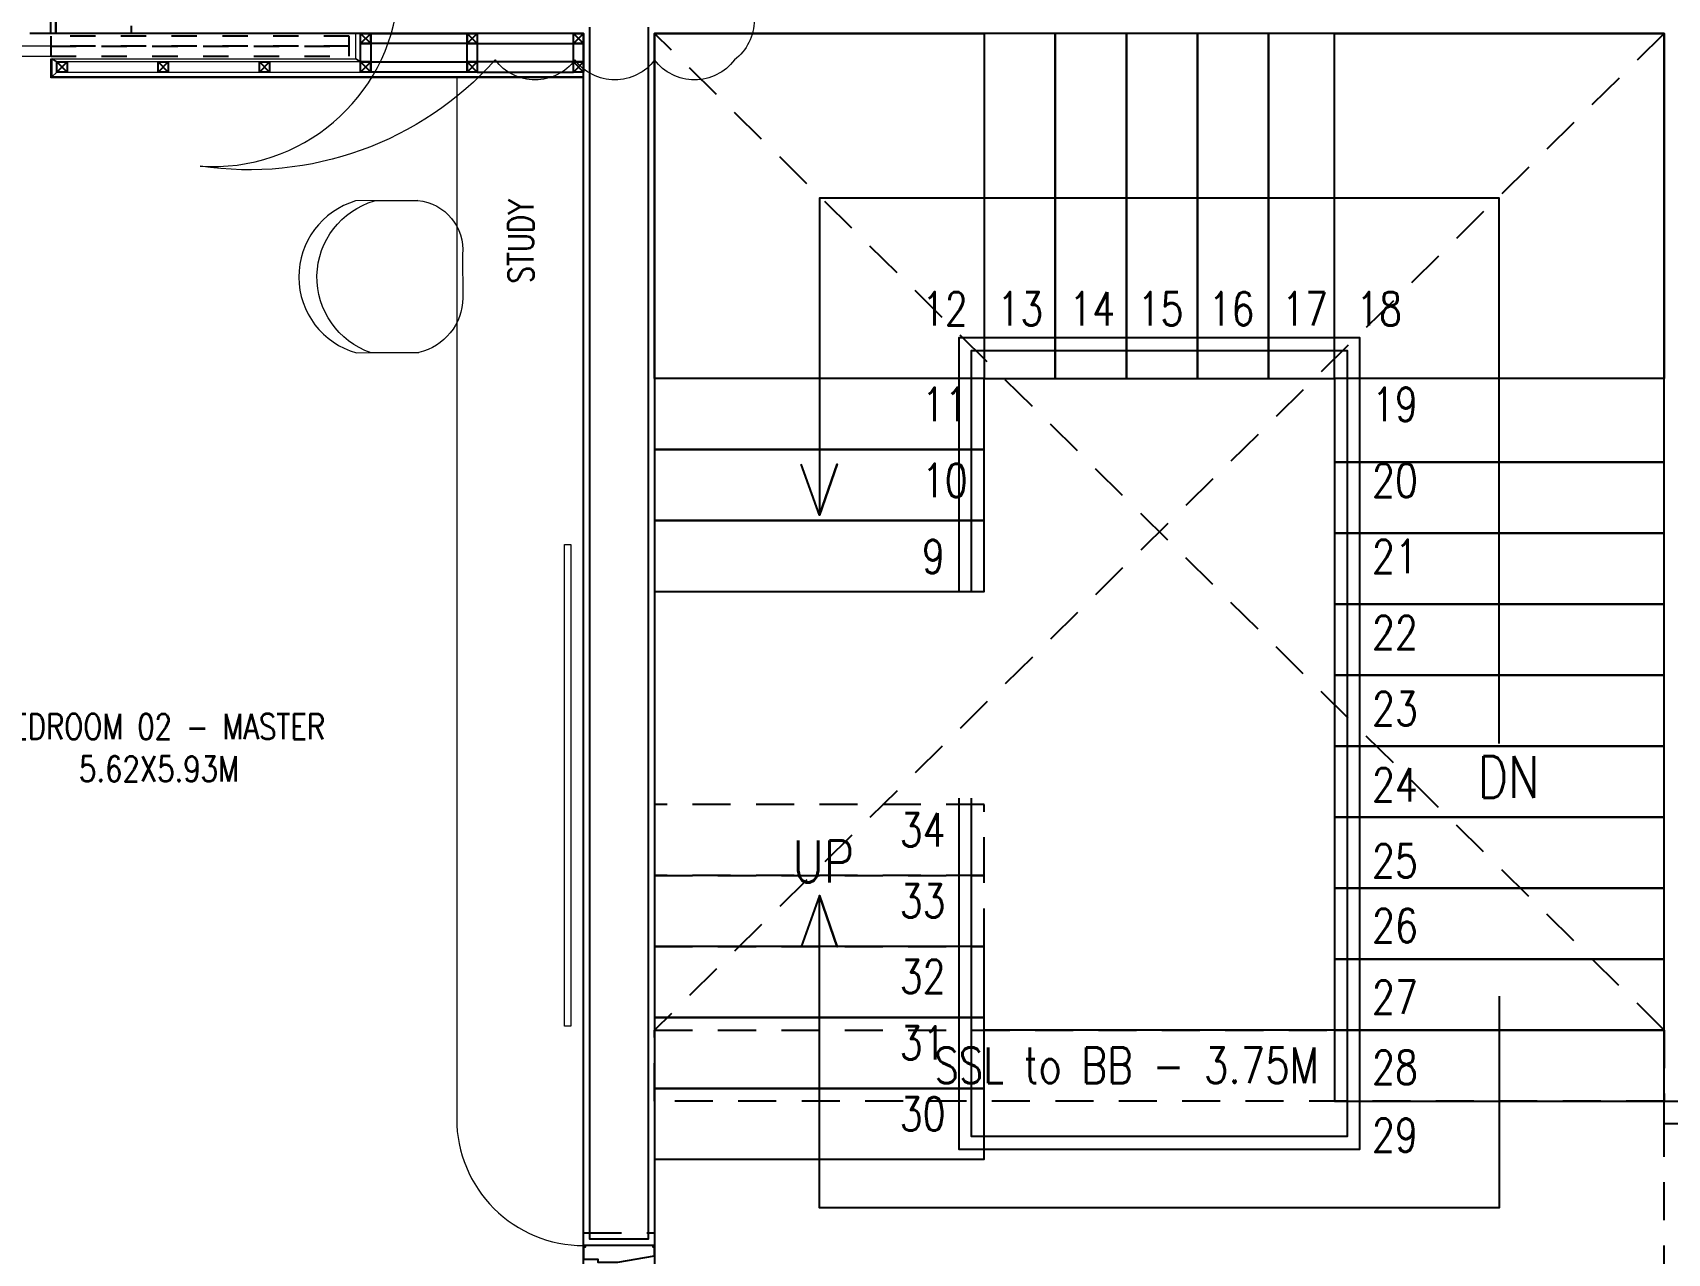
# Model space of a CAD drawing. Header units: metres. Extents: x 42 to 199, y -121 to 268.
# Drawn here: x 90.43 to 96.88, y 36.77 to 41.59 of the extents above; entities that cross this region are included whole.
import ezdxf

# ---------------------------------------------------------------- set-up
doc = ezdxf.new("R2010")
doc.units = ezdxf.units.M
doc.header["$LTSCALE"] = 0.3
doc.linetypes.add('HIDDEN', pattern=[0.375, 0.25, -0.125])
doc.layers.get('0').update_dxf_attribs({"color": 8})
for name, color, linetype in [('A-Cols', 8, 'Continuous'), ('A-DWV', 8, 'Continuous'), ('A-ELEVATION 3', 8, 'Continuous'), ('A-flooring', 8, 'Continuous'), ('A-Hidden-Above', 8, 'HIDDEN'), ('A-TEXT ARCHITECURAL', 8, 'Continuous'), ('A-Wall-Full', 8, 'Continuous'), ('A-Wall-Plst', 8, 'Continuous')]:
    doc.layers.add(name, color=color, linetype=linetype)
for name, color, linetype, lineweight in [('A-Furniture', 8, 'Continuous', 0), ('AGI- TEXT', 7, 'Continuous', 0), ('DA HOUSE ARCH LAYOUT', 8, 'Continuous', 9), ('ELEVATION 3', 8, 'Continuous', 13)]:
    doc.layers.add(name, color=color, linetype=linetype, lineweight=lineweight)
doc.styles.add('ROMANS', font='romans.shx', dxfattribs={"width": 0.8, "height": 0.5})

# ---------------------------------------------------------------- blocks, each defined once
blk = doc.blocks.new('STAIRCASE - AS EXISTING')
at = {"layer": 'A-ELEVATION 3', "color": 8, "ltscale": 0.25}
blk.add_line((96.8662, 37.652), (94.1862, 37.6516), dxfattribs=at)
for points in [[(92.8862, 41.582), (94.1861, 41.582), (94.1862, 40.222), (92.8862, 40.222)], [(94.1861, 40.222), (94.4661, 40.222), (94.4661, 41.582), (94.1861, 41.582)], [(94.7461, 40.222), (94.7461, 41.582), (94.4661, 41.582), (94.4661, 40.222)], [(95.0261, 40.222), (95.0261, 41.582), (94.7461, 41.582), (94.7461, 40.222)], [(95.3061, 40.222), (95.3061, 41.582), (95.0261, 41.582), (95.0261, 40.222)], [(95.5661, 40.222), (95.5661, 41.582), (95.3061, 41.582), (95.3061, 40.222)], [(95.5661, 41.582), (96.8662, 41.582), (96.8662, 40.222), (95.5662, 40.222)], [(94.1862, 40.222), (92.8862, 40.222), (92.8862, 39.942), (94.1862, 39.942)], [(96.8662, 40.222), (95.5662, 40.222), (95.5662, 39.892), (96.8662, 39.892)], [(94.1862, 39.942), (92.8862, 39.942), (92.8862, 39.662), (94.1862, 39.662)], [(96.8662, 39.892), (95.5662, 39.892), (95.5662, 39.612), (96.8662, 39.612)], [(94.1862, 39.662), (92.8862, 39.662), (92.8862, 39.382), (94.1862, 39.382)], [(96.8662, 39.612), (95.5662, 39.612), (95.5662, 39.332), (96.8662, 39.332)], [(96.8662, 39.332), (95.5662, 39.332), (95.5662, 39.052), (96.8662, 39.052)], [(96.8662, 39.052), (95.5662, 39.052), (95.5662, 38.772), (96.8662, 38.772)], [(96.8662, 38.772), (95.5662, 38.772), (95.5662, 38.492), (96.8662, 38.492)], [(96.8662, 38.492), (95.5662, 38.492), (95.5662, 38.212), (96.8662, 38.212)], [(96.8662, 38.212), (95.5662, 38.212), (95.5662, 37.932), (96.8662, 37.932)], [(94.1862, 37.982), (92.8862, 37.982), (92.8862, 37.702), (94.1862, 37.702)], [(96.8662, 37.932), (95.5662, 37.932), (95.5662, 37.652), (96.8662, 37.652)], [(94.1862, 37.702), (92.8862, 37.702), (92.8862, 37.422), (94.1862, 37.422)], [(96.8662, 37.652), (95.5662, 37.652), (95.5662, 37.372), (96.8662, 37.372)], [(94.1862, 37.422), (92.8862, 37.422), (92.8862, 37.1425), (94.1862, 37.1425)]]:
    blk.add_lwpolyline(points, close=True, dxfattribs=at)
for points in [[(94.0862, 38.567), (94.0862, 37.182), (95.6662, 37.182), (95.6662, 40.382), (94.0862, 40.382), (94.0862, 39.382)], [(94.1362, 39.382), (94.1362, 40.332), (95.6162, 40.332), (95.6162, 37.232), (94.1362, 37.232), (94.1362, 38.567)]]:
    blk.add_lwpolyline(points, dxfattribs=at)
at = {"layer": 'A-Hidden-Above', "color": 8, "ltscale": 2}
for p, q in [((96.8662, 41.582), (92.8862, 37.652)), ((96.8661, 37.652), (92.8862, 41.582))]:
    blk.add_line(p, q, dxfattribs=at)
for points in [[(94.1862, 38.542), (92.8862, 38.542), (92.8862, 38.262), (94.1862, 38.262)], [(94.1862, 38.262), (92.8862, 38.262), (92.8862, 37.982), (94.1862, 37.982)]]:
    blk.add_lwpolyline(points, close=True, dxfattribs=at)
at = {"layer": 'A-TEXT ARCHITECURAL', "color": 8}
for points in [[(96.2162, 38.782), (96.2162, 40.932), (93.5362, 40.932), (93.5362, 39.682), (93.6064, 39.8838), (93.5362, 39.682), (93.4647, 39.8838)], [(96.2162, 37.7857), (96.2162, 36.9505), (93.5362, 36.9505), (93.5362, 38.182), (93.6064, 37.9802), (93.5362, 38.182), (93.4647, 37.9802)]]:
    blk.add_lwpolyline(points, dxfattribs=at)
at = {"layer": 'A-TEXT ARCHITECURAL', "color": 8, "attachment_point": 1, "style": 'ROMANS'}
for s, insert, char_height, width in [('12', (93.9401, 40.5623), 0.13177, 1.329076), ('13', (94.2377, 40.5623), 0.13177, 1.329076), ('14', (94.5213, 40.5623), 0.13177, 1.329076), ('15', (94.7906, 40.5623), 0.13177, 1.329076), ('16', (95.07, 40.5623), 0.13177, 1.329076), ('17', (95.3598, 40.5623), 0.13177, 1.329076), ('18', (95.6524, 40.5623), 0.13177, 1.329076), ('11', (93.9401, 40.1853), 0.13177, 1.329076), ('19', (95.7147, 40.1853), 0.13177, 1.329076), ('10', (93.9401, 39.8853), 0.13177, 1.329076), ('20', (95.7147, 39.8853), 0.13177, 1.329076), ('9', (93.9401, 39.5853), 0.1318, 1.329076), ('21', (95.7147, 39.5853), 0.13177, 1.329076), ('22', (95.7147, 39.2853), 0.13177, 1.329076), ('23', (95.7147, 38.9853), 0.13177, 1.329076), ('\\pxqc;DN', (95.4195, 38.7325), 0.1654, 1.668274), ('24', (95.7147, 38.6853), 0.13177, 1.329076), ('\\pxqc;34', (93.2784, 38.5073), 0.13177, 1.329076), ('\\pxqc;UP', (92.7168, 38.3989), 0.1654, 1.668274), ('25', (95.7147, 38.3853), 0.13177, 1.329076), ('\\pxqc;33', (93.2784, 38.2273), 0.13177, 1.329076), ('26', (95.7147, 38.1296), 0.13177, 1.329076), ('\\pxqc;32', (93.2784, 37.9293), 0.13177, 1.329076), ('27', (95.7147, 37.8473), 0.13177, 1.329076), ('\\pxqc;31', (93.2784, 37.6673), 0.13177, 1.329076), ('28', (95.7147, 37.571), 0.13177, 1.329076), ('\\pxqc;30', (93.2784, 37.3873), 0.13177, 1.329076), ('29', (95.7147, 37.3035), 0.13177, 1.329076)]:
    blk.add_mtext(s, dxfattribs=dict(at, insert=insert, char_height=char_height, width=width))
blk = doc.blocks.new('zw$4B53')
at = {"color": 8}
blk.add_lwpolyline([(0.4203, -0.0011), (0.4203, -0.0011), (0.4116, 0.2396, 0.413054), (0.1029, 0.4735), (-0.1369, 0.4648, 0.347123), (-0.4279, 0.2091), (-0.4183, -0.0554, 0.733409)], format="xyb", close=True, dxfattribs=at)
blk.add_lwpolyline([(0.4116, 0.2396), (0.4241, -0.1052, -0.753413), (-0.4154, -0.1357), (-0.4279, 0.2091)], format="xyb", dxfattribs=at)
blk = doc.blocks.new('zw$CABC')
at = {"layer": 'A-ELEVATION 3'}
for p, q in [((0, 0), (-0.04, 0.04)), ((0, 0.04), (-0.04, 0))]:
    blk.add_line(p, q, dxfattribs=at)
blk.add_lwpolyline([(-0.04, 0.04), (0, 0.04), (0, 0), (-0.04, 0)], close=True, dxfattribs=at)
blk = doc.blocks.new('BEAM LAYOUTS AND DEPTS AS PER SITE')
at = {"layer": 'A-Hidden-Above', "color": 8, "ltscale": 2}
for points in [[(88.3513, 41.862), (90.8235, 41.862), (90.8235, 41.582), (88.3513, 41.582)], [(92.8862, 37.372), (92.8862, 37.652), (96.8662, 37.652), (96.8662, 37.372)], [(96.8662, 37.372), (97.1462, 37.372), (97.1462, 35.652), (96.8662, 35.652)], [(92.6062, 36.852), (92.8862, 36.852), (92.8862, 35.652), (92.6062, 35.652)]]:
    blk.add_lwpolyline(points, close=True, dxfattribs=at)
at = {"layer": 'A-Hidden-Above', "color": 8, "ltscale": 2, "insert": (93.9889, 37.5836, -56.1891), "char_height": 0.140941, "width": 2.330906, "attachment_point": 1, "style": 'ROMANS'}
blk.add_mtext('SSL to BB - 3.75M', dxfattribs=at)
blk = doc.blocks.new('DA HOUSE ARCH LAYOUT')
at = {"color": 8, "transparency": 33554687}
blk.add_wipeout([(-11.75, 107.63), (-11.75, 78.6832), (-4.6699, 77.9793), (-4.6699, 87.3699), (20.9401, 87.3699), (20.94, 97.27), (30.1376, 97.27), (30.1376, 95.8004), (30.1509, 95.6202), (30.2068, 95.3936), (30.2908, 95.2058), (30.4267, 95.0082), (30.5877, 94.8493), (30.7469, 94.7385), (30.9156, 94.6565), (31.1167, 94.5963), (31.3676, 94.5704), (31.6721, 94.6087), (31.9475, 94.7157), (32.1814, 94.8781), (32.441, 95.1999), (32.4934, 95.3049), (32.5584, 95.4923), (32.5869, 95.6387), (32.5967, 95.8477), (32.5782, 96.0181), (32.5404, 96.1711), (32.4781, 96.3293), (32.428, 96.4237), (32.3565, 96.5318), (32.2288, 96.6615), (32.1161, 96.7764), (31.9914, 96.8605), (31.8786, 96.9192), (31.3843, 97.0303), (31.3843, 97.1695), (32.0248, 97.1695), (32.0248, 106.3305), (12.6625, 106.33), (12.6624, 107.63)], dxfattribs=at).dxf.layer = 'A-ELEVATION 3'
at = {"layer": 'A-ELEVATION 3', "color": 8, "transparency": 33554559}
for points in [[(-4.9994, 102.17), (-5.3789, 102.17), (-5.3789, 102.21), (-4.9994, 102.21)], [(-5.4189, 102.17), (-5.3789, 102.17), (-5.3789, 102.098), (-5.4189, 102.098)], [(-4.9994, 102.17), (-4.9594, 102.17), (-4.9594, 102.098), (-4.9994, 102.098)], [(-4.58, 102.17), (-4.54, 102.17), (-4.54, 102.098), (-4.58, 102.098)], [(-5.3789, 102.098), (-4.9994, 102.098), (-4.9994, 102.058), (-5.3789, 102.058)]]:
    blk.add_lwpolyline(points, close=True, dxfattribs=at)
at = {"layer": 'A-flooring', "color": 8}
blk.add_lwpolyline([(-6.62, 102.21), (-6.64, 102.21), (-6.64, 103.945), (-6.62, 103.945)], close=True, dxfattribs=at)
at = {"layer": 'A-Furniture', "color": 8}
for points in [[(-5.4379, 102.21), (-5.4189, 102.21), (-5.4189, 102.098), (-5.4379, 102.11)], [(-6.64, 102.16), (-7.695, 102.16), (-7.695, 102.12), (-6.64, 102.12)], [(-6.64, 102.11), (-6.636, 102.11), (-6.636, 102.039), (-6.64, 102.035)], [(-6.636, 102.11), (-5.4379, 102.11), (-5.4189, 102.098), (-6.616, 102.098)], [(-6.636, 102.11), (-6.616, 102.098), (-6.616, 102.058), (-6.636, 102.039)], [(-4.615, 100.195), (-4.59, 100.195), (-4.59, 98.295), (-4.615, 98.295)]]:
    blk.add_lwpolyline(points, close=True, dxfattribs=at)
at = {"layer": 'A-Hidden-Above', "color": 8, "ltscale": 0.2}
for points in [[(-5.4639, 102.2), (-6.64, 102.2), (-6.64, 102.16), (-5.4639, 102.16)], [(-5.4639, 102.16), (-6.64, 102.16), (-6.64, 102.12), (-5.4639, 102.12)]]:
    blk.add_lwpolyline(points, close=True, dxfattribs=at)
at = {"layer": 'ELEVATION 3', "color": 8}
blk.add_lwpolyline([(-4.54, 97.429), (-4.535, 97.429), (-4.535, 97.425), (-4.54, 97.425), (-4.54, 97.424), (-4.534, 97.424), (-4.534, 97.43), (-4.54, 97.43)], close=True, dxfattribs=at)
at = {"layer": 'A-ELEVATION 3', "color": 8, "ltscale": 0.25}
blk.add_blockref('STAIRCASE - AS EXISTING', (-97.1462, 60.628), dxfattribs=at)
at = {"layer": 'A-ELEVATION 3', "color": 8}
for p in [(-5.3789, 102.17), (-4.9594, 102.17), (-4.54, 102.17), (-6.576, 102.058), (-6.177, 102.058), (-5.7779, 102.058), (-5.3789, 102.058), (-4.9594, 102.058), (-4.54, 102.058)]:
    blk.add_blockref('zw$CABC', p, dxfattribs=at)
at = {"layer": 'A-Furniture', "color": 8, "xscale": -0.7129166231001985, "yscale": 0.7129166231001983, "zscale": 0.7129166231001985, "rotation": 272.4370034860716}
blk.add_blockref('zw$4B53', (-5.351, 101.2506), dxfattribs=at)
at = {"layer": 'A-TEXT ARCHITECURAL', "color": 8, "insert": (-4.8367, 101.2244), "char_height": 0.1, "width": 2.017239, "attachment_point": 1, "rotation": 90, "style": 'ROMANS', "bg_fill": 2}
blk.add_mtext('STUDY', dxfattribs=at)
at = {"layer": 'A-TEXT ARCHITECURAL', "color": 8, "insert": (-7.2224, 99.5266), "char_height": 0.1, "width": 2.017239, "attachment_point": 1, "style": 'ROMANS'}
blk.add_mtext('\\pxqc;BEDROOM 02 - MASTER\\P5.62X5.93M', dxfattribs=at)
at = {"layer": 'A-DWV', "color": 8, "linetype": 'Continuous'}
blk.add_lwpolyline([(-4.54, 97.377), (-4.483, 97.377), (-4.483, 97.365), (-4.4042, 97.365), (-4.26, 97.39), (-4.26, 97.424), (-4.266, 97.424), (-4.266, 97.43), (-4.534, 97.43), (-4.534, 97.424), (-4.54, 97.424)], close=True, dxfattribs=at)
at = {"layer": 'A-ELEVATION 3', "color": 8, "transparency": 33554559}
for points in [[(-4.9594, 102.17), (-4.58, 102.17), (-4.58, 102.21), (-4.9594, 102.21)], [(-4.58, 102.098), (-4.9594, 102.098), (-4.9594, 102.058), (-4.58, 102.058)]]:
    blk.add_lwpolyline(points, close=True, dxfattribs=at)
at = {"layer": 'A-Furniture', "color": 8}
for points in [[(-4.54, 102.039), (-4.54, 102.035), (-6.64, 102.035), (-6.636, 102.039)], [(-6.616, 102.058), (-4.54, 102.058), (-4.54, 102.039), (-6.636, 102.039)]]:
    blk.add_lwpolyline(points, close=True, dxfattribs=at)
blk.add_lwpolyline([(-4.54, 102.035), (-5.04, 102.035), (-5.04, 97.93, 0.414214), (-4.54, 97.43), (-4.54, 97.43)], format="xyb", close=True, dxfattribs=at)
at = {"layer": 'A-Wall-Full', "color": 8, "transparency": 33554687}
blk.add_lwpolyline([(-4.285, 102.235), (-4.285, 97.455), (-4.515, 97.455), (-4.515, 102.235)], dxfattribs=at)
at = {"layer": 'A-Wall-Plst', "color": 8}
blk.add_lwpolyline([(0, 97.91), (-0.28, 97.91), (-0.28, 102.21), (-4.26, 102.21), (-4.26, 97.43), (-4.54, 97.43), (-4.54, 102.21), (-6.62, 102.21), (-6.62, 103.945)], dxfattribs=at)
at = {"layer": 'ELEVATION 3', "color": 8}
blk.add_lwpolyline([(-4.26, 97.429), (-4.265, 97.429), (-4.265, 97.425), (-4.26, 97.425), (-4.26, 97.424), (-4.266, 97.424), (-4.266, 97.43), (-4.26, 97.43)], close=True, dxfattribs=at)
at = {"layer": 'A-Cols', "color": 8}
blk.add_blockref('BEAM LAYOUTS AND DEPTS AS PER SITE', (-97.1462, 60.628), dxfattribs=at)

msp = doc.modelspace()

# ---------------------------------------------------------------- block references
at = {"layer": 'DA HOUSE ARCH LAYOUT'}
msp.add_blockref('DA HOUSE ARCH LAYOUT', (97.1462, -60.628), dxfattribs=at)

# ---------------------------------------------------------------- next in the draw order: linework, layer by layer
at = {"layer": 'AGI- TEXT', "color": 7, "elevation": -0.05}
msp.add_lwpolyline([(91.8753, 42.0369, -0.5), (92.1894, 42.0369, -0.5), (92.5036, 42.0369, -0.5), (92.8177, 42.0369, -0.5), (93.1319, 42.0369, -0.5), (93.2007, 41.7916, -0.5), (93.2007, 41.4775, -0.5), (92.8866, 41.4775, -0.5), (92.5724, 41.4775, -0.5), (92.2583, 41.4775, -0.252026), (91.0947, 41.0587, 0.407005), (91.8753, 41.7228, -0.5), (91.8753, 42.0369)], format="xyb", close=True, dxfattribs=at)

doc.saveas('drawing.dxf')
